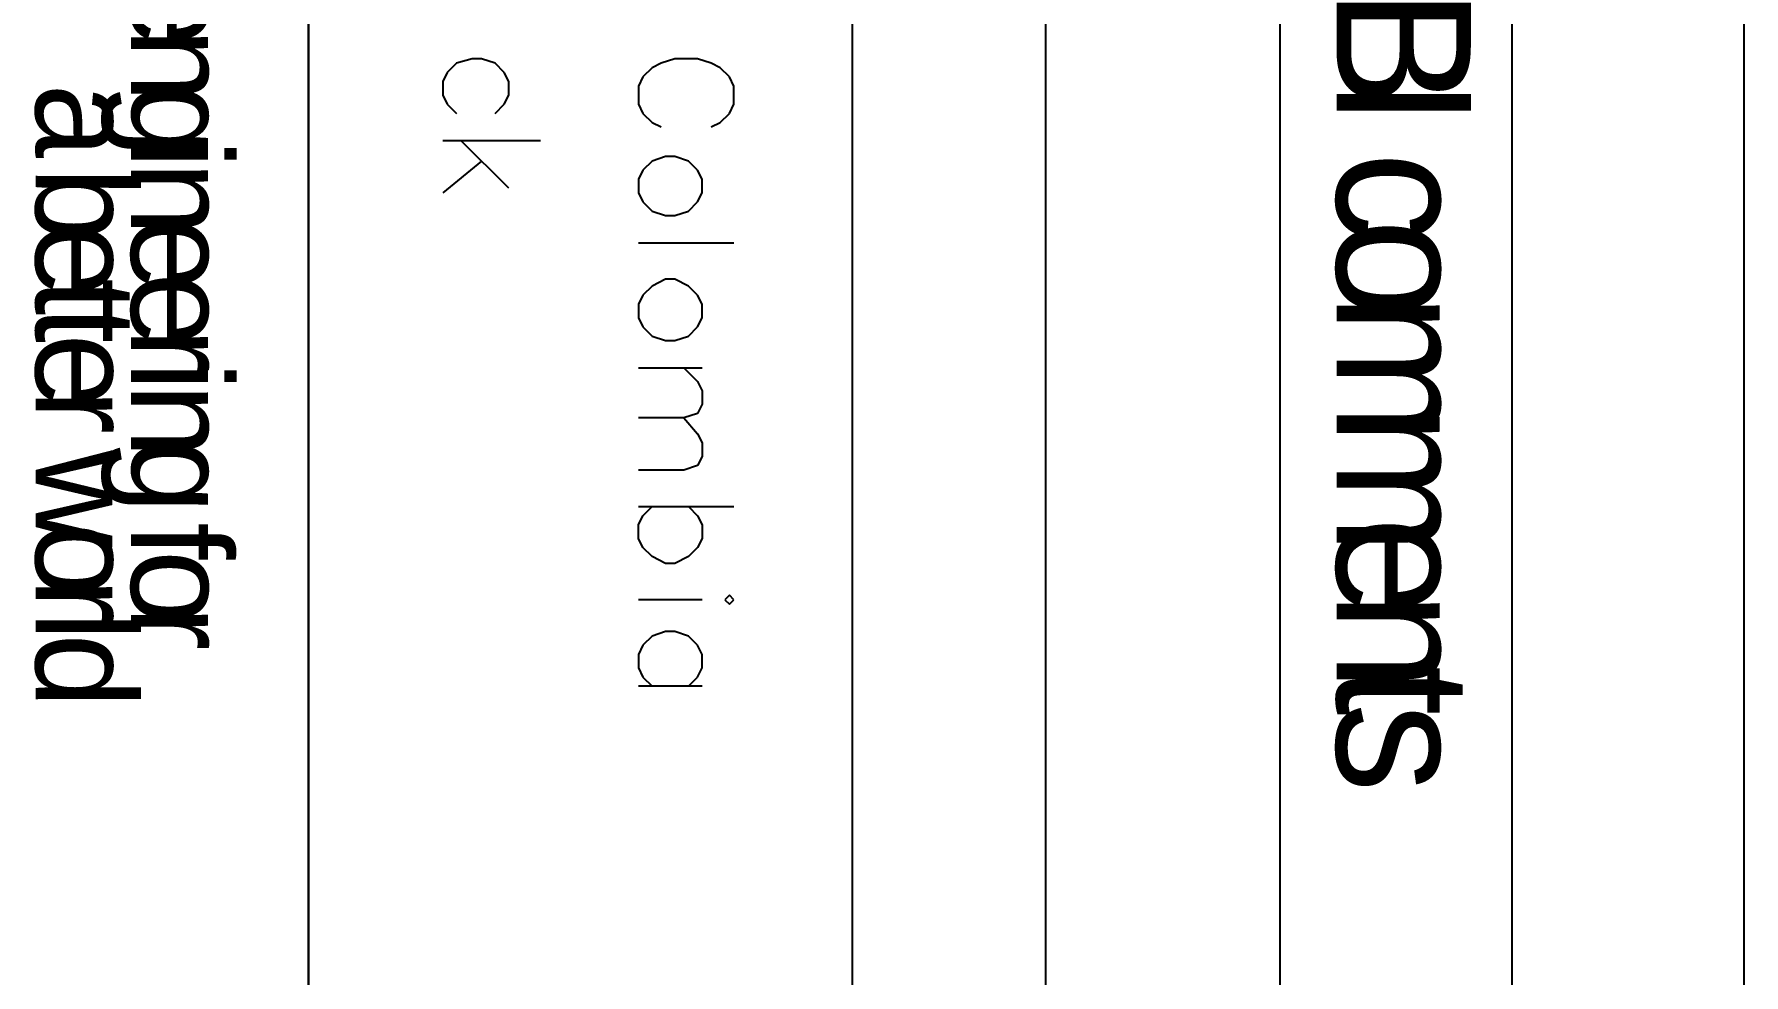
# Model space of a CAD drawing. Header units: millimetres. Extents: x 0 to 33.1, y 1.5 to 45.3.
# Drawn here: x 1.307 to 2.559, y 5.281 to 5.971 of the extents above; entities that cross this region are included whole.
import ezdxf

# ---------------------------------------------------------------- set-up
doc = ezdxf.new("R2010")
doc.units = ezdxf.units.MM
doc.header["$MEASUREMENT"] = 0
doc.layers.get('0').update_dxf_attribs({"linetype": 'CONTINUOUS'})

msp = doc.modelspace()

# ---------------------------------------------------------------- linework, layer by layer
at = {"color": 240, "linetype": 'Continuous'}
for p, q in [((1.50776, 1.78108), (1.50776, 6.90446)), ((1.50776, 6.90446), (1.50776, 1.78108)), ((1.90608, 6.90446), (1.90608, 1.78108)), ((2.04779, 6.90446), (2.04779, 1.78108)), ((2.21946, 6.90446), (2.21946, 1.78108)), ((2.38943, 6.90446), (2.38943, 1.78108)), ((2.55946, 6.90446), (2.55946, 1.78108))]:
    msp.add_line(p, q, dxfattribs=at)
at = {"color": 11, "linetype": 'Continuous'}
for p, q in [((1.62776, 5.95281), (1.6161, 5.94943)), ((1.63444, 5.95281), (1.62776, 5.95281)), ((1.64442, 5.94943), (1.63444, 5.95281)), ((1.7761, 5.95281), (1.76611, 5.94943)), ((1.79275, 5.95281), (1.7761, 5.95281)), ((1.80279, 5.94943), (1.79275, 5.95281)), ((1.60943, 5.94276), (1.60612, 5.93608)), ((1.6161, 5.94943), (1.60943, 5.94276)), ((1.6511, 5.94276), (1.64442, 5.94943)), ((1.65446, 5.93608), (1.6511, 5.94276)), ((1.75276, 5.93946), (1.74946, 5.93278)), ((1.75944, 5.94613), (1.75276, 5.93946)), ((1.76611, 5.94943), (1.75944, 5.94613)), ((1.80946, 5.94613), (1.80279, 5.94943)), ((1.81614, 5.93946), (1.80946, 5.94613)), ((1.81944, 5.93278), (1.81614, 5.93946)), ((1.60612, 5.93608), (1.60612, 5.92611)), ((1.60612, 5.92611), (1.60943, 5.91943)), ((1.6511, 5.91943), (1.65446, 5.92611)), ((1.65446, 5.92611), (1.65446, 5.93608)), ((1.74946, 5.93278), (1.74946, 5.91943)), ((1.81944, 5.91943), (1.81944, 5.93278)), ((1.60943, 5.91943), (1.6161, 5.91276)), ((1.64442, 5.91276), (1.6511, 5.91943)), ((1.74946, 5.91943), (1.75276, 5.91276)), ((1.81614, 5.91276), (1.81944, 5.91943)), ((1.75276, 5.91276), (1.75944, 5.90608)), ((1.75944, 5.90608), (1.76611, 5.90278)), ((1.80279, 5.90278), (1.80946, 5.90608)), ((1.80946, 5.90608), (1.81614, 5.91276)), ((1.60612, 5.89279), (1.67779, 5.89279)), ((1.65446, 5.85781), (1.61947, 5.89279)), ((1.63444, 5.87776), (1.60612, 5.85444)), ((1.75944, 5.87776), (1.75276, 5.8711)), ((1.76942, 5.88113), (1.75944, 5.87776)), ((1.7761, 5.88113), (1.76942, 5.88113)), ((1.78614, 5.87776), (1.7761, 5.88113)), ((1.79275, 5.8711), (1.78614, 5.87776)), ((1.75276, 5.8711), (1.74946, 5.86442)), ((1.74946, 5.86442), (1.74946, 5.85444)), ((1.79611, 5.86442), (1.79275, 5.8711)), ((1.79611, 5.85444), (1.79611, 5.86442)), ((1.74946, 5.85444), (1.75276, 5.84776)), ((1.79275, 5.84776), (1.79611, 5.85444)), ((1.75276, 5.84776), (1.75944, 5.8411)), ((1.75944, 5.8411), (1.76942, 5.83778)), ((1.76942, 5.83778), (1.7761, 5.83778)), ((1.7761, 5.83778), (1.78614, 5.8411)), ((1.78614, 5.8411), (1.79275, 5.84776)), ((1.74946, 5.81776), (1.81944, 5.81776)), ((1.76942, 5.79113), (1.75944, 5.78614)), ((1.7761, 5.79113), (1.76942, 5.79113)), ((1.78614, 5.78614), (1.7761, 5.79113)), ((1.75276, 5.77946), (1.74946, 5.77279)), ((1.75944, 5.78614), (1.75276, 5.77946)), ((1.79275, 5.77946), (1.78614, 5.78614)), ((1.79611, 5.77279), (1.79275, 5.77946)), ((1.74946, 5.77279), (1.74946, 5.76281)), ((1.74946, 5.76281), (1.75276, 5.75613)), ((1.79275, 5.75613), (1.79611, 5.76281)), ((1.79611, 5.76281), (1.79611, 5.77279)), ((1.75276, 5.75613), (1.75944, 5.74946)), ((1.78614, 5.74946), (1.79275, 5.75613)), ((1.75944, 5.74946), (1.76942, 5.7461)), ((1.76942, 5.7461), (1.7761, 5.7461)), ((1.7761, 5.7461), (1.78614, 5.74946)), ((1.74946, 5.72613), (1.79611, 5.72613)), ((1.78276, 5.72613), (1.79275, 5.7161)), ((1.79275, 5.7161), (1.79611, 5.70942)), ((1.79611, 5.70942), (1.79611, 5.69943)), ((1.78276, 5.68946), (1.74946, 5.68946)), ((1.79275, 5.69276), (1.78276, 5.68946)), ((1.78276, 5.68946), (1.79275, 5.67779)), ((1.79611, 5.69943), (1.79275, 5.69276)), ((1.79275, 5.67779), (1.79611, 5.67111)), ((1.79611, 5.67111), (1.79611, 5.66114)), ((1.78276, 5.6511), (1.74946, 5.6511)), ((1.79275, 5.65446), (1.78276, 5.6511)), ((1.79611, 5.66114), (1.79275, 5.65446)), ((1.74946, 5.62446), (1.81944, 5.62446)), ((1.74946, 5.61111), (1.75276, 5.61778)), ((1.75276, 5.61778), (1.75944, 5.62446)), ((1.78614, 5.62446), (1.79275, 5.61778)), ((1.79275, 5.61778), (1.79611, 5.61111)), ((1.74946, 5.60113), (1.74946, 5.61111)), ((1.75276, 5.59446), (1.74946, 5.60113)), ((1.79611, 5.60113), (1.79275, 5.59446)), ((1.79611, 5.61111), (1.79611, 5.60113)), ((1.75944, 5.58778), (1.75276, 5.59446)), ((1.76942, 5.58279), (1.75944, 5.58778)), ((1.78614, 5.58778), (1.7761, 5.58279)), ((1.79275, 5.59446), (1.78614, 5.58778)), ((1.7761, 5.58279), (1.76942, 5.58279)), ((1.79611, 5.5561), (1.74946, 5.5561)), ((1.81614, 5.55946), (1.81278, 5.5561)), ((1.81278, 5.5561), (1.81614, 5.55279)), ((1.81944, 5.5561), (1.81614, 5.55946)), ((1.81614, 5.55279), (1.81944, 5.5561)), ((1.75944, 5.52946), (1.75276, 5.52279)), ((1.76942, 5.53276), (1.75944, 5.52946)), ((1.7761, 5.53276), (1.76942, 5.53276)), ((1.78614, 5.52946), (1.7761, 5.53276)), ((1.79275, 5.52279), (1.78614, 5.52946)), ((1.75276, 5.52279), (1.74946, 5.51611)), ((1.74946, 5.51611), (1.74946, 5.50613)), ((1.79611, 5.51611), (1.79275, 5.52279)), ((1.79611, 5.50613), (1.79611, 5.51611)), ((1.74946, 5.50613), (1.75276, 5.49946)), ((1.75276, 5.49946), (1.75944, 5.49278)), ((1.78614, 5.49278), (1.79275, 5.49946)), ((1.79275, 5.49946), (1.79611, 5.50613)), ((1.79611, 5.49278), (1.74946, 5.49278))]:
    msp.add_line(p, q, dxfattribs=at)

# ---------------------------------------------------------------- texts
at = {"color": 253}
for s, p in [('e', (1.37778, 6.01611)), ('n', (1.37778, 5.97536)), ('g', (1.37778, 5.93463)), ('i', (1.37778, 5.89388)), ('n', (1.37778, 5.8776)), ('e', (1.37778, 5.83686)), ('e', (1.37778, 5.79611)), ('r', (1.37778, 5.75536)), ('i', (1.37778, 5.73096)), ('n', (1.37778, 5.71468)), ('g', (1.37778, 5.67393)), ('f', (1.37778, 5.61285)), ('o', (1.37778, 5.5925)), ('r', (1.37778, 5.55175))]:
    msp.add_text(s, height=0.073333, rotation=270, dxfattribs=at).set_placement(p)
at = {"color": 11}
for s, p in [('B', (2.26111, 6.00471)), ('I', (2.26111, 5.93918)), ('c', (2.26111, 5.8846)), ('o', (2.26111, 5.83544)), ('m', (2.26111, 5.78081)), ('m', (2.26111, 5.69894)), ('e', (2.26111, 5.61707)), ('n', (2.26111, 5.56244)), ('t', (2.26111, 5.50781)), ('s', (2.26111, 5.48051))]:
    msp.add_text(s, height=0.098333, rotation=270, dxfattribs=at).set_placement(p)
at = {"color": 142}
for s, p in [('a', (1.30778, 5.93444)), ('b', (1.30778, 5.87336)), ('e', (1.30778, 5.83261)), ('t', (1.30778, 5.79186)), ('t', (1.30778, 5.77153)), ('e', (1.30778, 5.75118)), ('r', (1.30778, 5.71043)), ('w', (1.30778, 5.66567)), ('o', (1.30778, 5.61278)), ('r', (1.30778, 5.57203)), ('l', (1.30778, 5.54761)), ('d', (1.30778, 5.53135))]:
    msp.add_text(s, height=0.073333, rotation=270, dxfattribs=at).set_placement(p)

doc.saveas('drawing.dxf')
